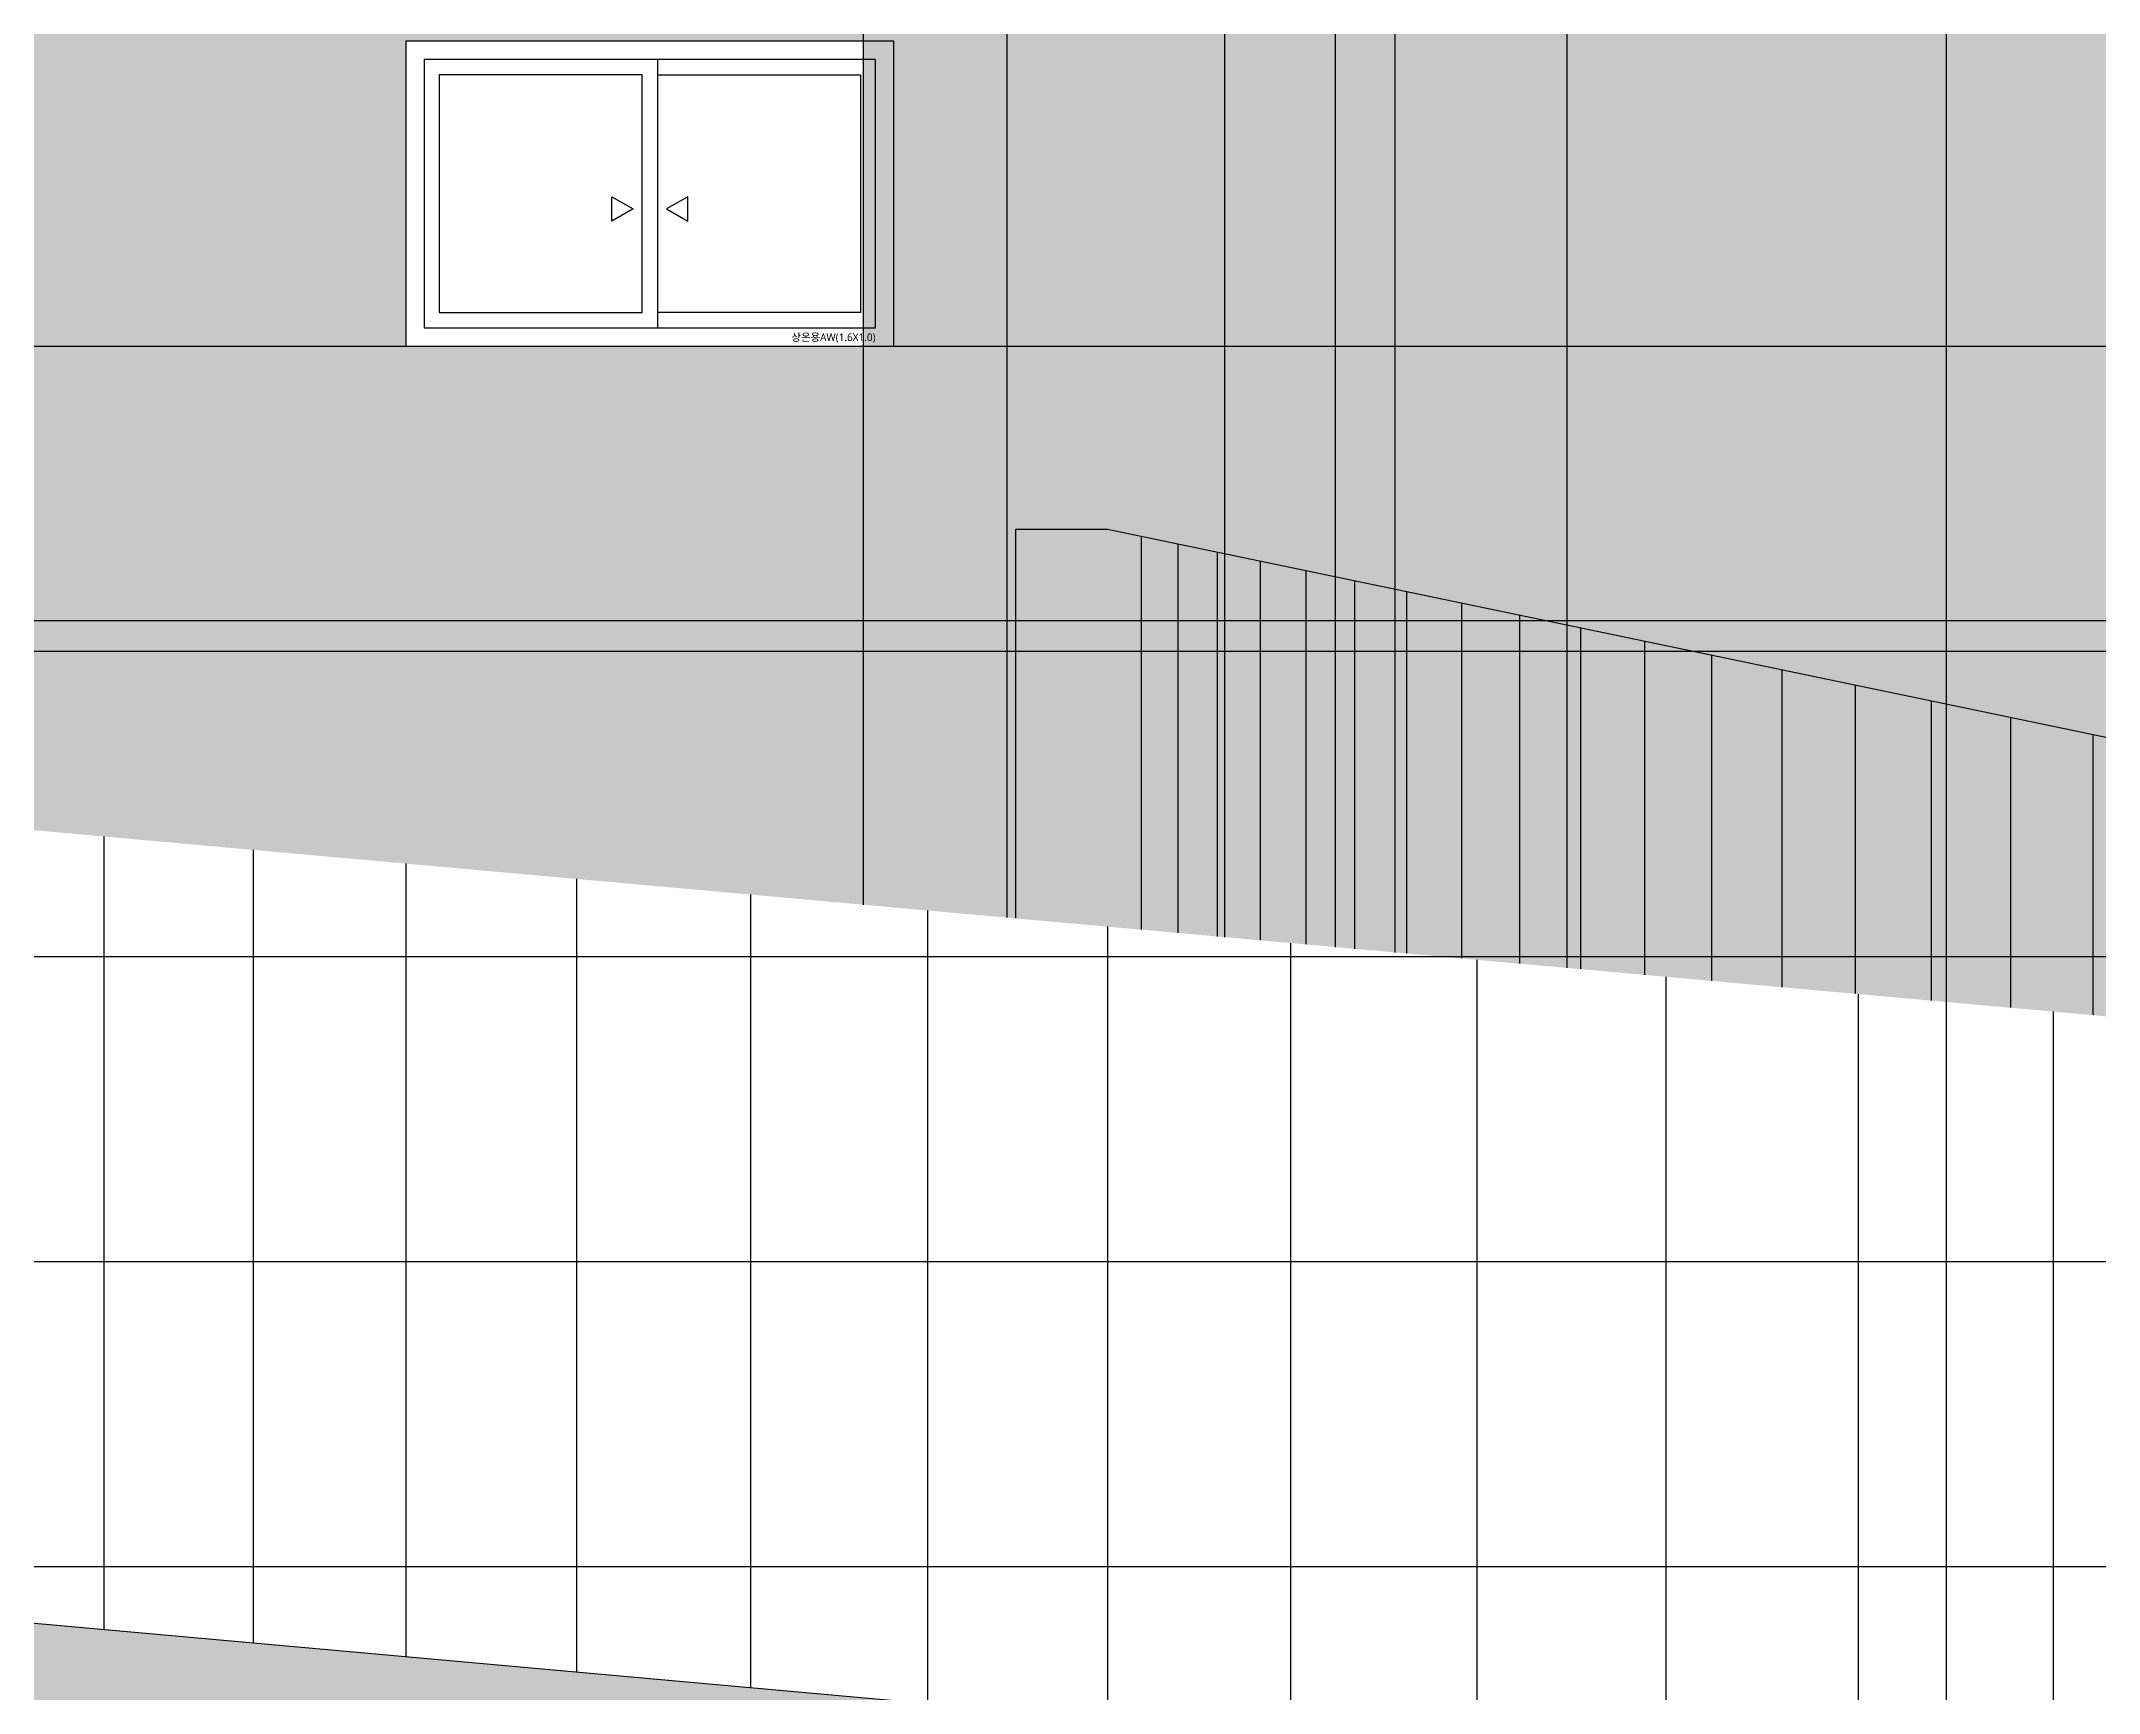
# Model space of a CAD drawing. Header units: millimetres. Extents: x 37653813 to 38677796, y 586285 to 874285.
# Drawn here: x 38230821 to 38237566, y 646920 to 652334 of the extents above; entities that cross this region are included whole.
import ezdxf

# ---------------------------------------------------------------- set-up
doc = ezdxf.new("R2010")
doc.units = ezdxf.units.MM
doc.header["$LTSCALE"] = 1000
doc.header["$MEASUREMENT"] = 0
doc.layers.get('0').update_dxf_attribs({"linetype": 'CONTINUOUS'})
doc.layers.get('Defpoints').update_dxf_attribs({"color": 161, "linetype": 'CONTINUOUS'})
for name, color, linetype in [('cen', 1, 'CONTINUOUS'), ('ELE-3', 7, 'CONTINUOUS'), ('ELE4', 4, 'CONTINUOUS'), ('HAT-251', 251, 'CONTINUOUS'), ('RAMP-ELE2', 4, 'CONTINUOUS'), ('WAL', 3, 'CONTINUOUS'), ('WID', 4, 'CONTINUOUS'), ('WIN-G', 252, 'CONTINUOUS'), ('램프좌측면', 7, 'CONTINUOUS'), ('먹-적색 14', 14, 'CONTINUOUS'), ('먹-적색(가로선) 26', 26, 'CONTINUOUS')]:
    doc.layers.add(name, color=color, linetype=linetype)
doc.styles.add('나눔바른고딕', font='NanumBarunGothic.ttf')

# ---------------------------------------------------------------- blocks, each defined once
blk = doc.blocks.new('sdmklfsdfsdf')
at = {"layer": 'cen', "ltscale": 5}
blk.add_line((38172115.7, 786642.5), (38329335, 786642.5), dxfattribs=at)
blk = doc.blocks.new('1600x1000 AW')
at = {"ltscale": 1000}
blk.add_wipeout([(200, 0), (1800, 0), (1800, 1000), (200, 1000)], dxfattribs=at).dxf.layer = 'WID'
at = {"layer": 'WID', "ltscale": 1000}
blk.add_line((1025, 940), (1025, 60), dxfattribs=at)
for points in [[(200, 0), (1800, 0), (1800, 1000), (200, 1000)], [(260, 60), (1740, 60), (1740, 940), (260, 940)]]:
    blk.add_lwpolyline(points, close=True, dxfattribs=at)
at = {"layer": 'WIN-G'}
for points in [[(975, 890), (310, 890), (310, 110), (975, 110)], [(875.7, 490), (945, 450), (875.7, 410)], [(1124.3, 490), (1055, 450), (1124.3, 410)]]:
    blk.add_lwpolyline(points, close=True, dxfattribs=at)
blk.add_lwpolyline([(1025, 890), (1690, 890), (1690, 110), (1025, 110)], dxfattribs=at)
at = {"layer": 'Defpoints', "style": '나눔바른고딕'}
blk.add_text('상온용AW(1.6X1.0)', height=25, dxfattribs=at).set_placement((1464, 16.8))
blk = doc.blocks.new('램프 서측입면')
at = {"layer": 'HAT-251', "ltscale": 0.1}
h = blk.add_hatch(color=256, dxfattribs=at)
h.dxf.hatch_style = 1
h.paths.add_polyline_path([(13700.3, 11369.3), (14171.3, 11327), (14171.3, 18727), (13700.3, 18769.3)])
at = {"layer": 'ELE4', "ltscale": 0.1}
for p, q in [((14200, 11324.4), (14200, 12600)), ((14500, 10000), (14500, 11297.5)), ((13200, 10700), (13200, 11250)), ((14200, 11250), (13200, 11250))]:
    blk.add_line(p, q, dxfattribs=at)
at = {"layer": 'HAT-251', "ltscale": 0.1}
for p, q in [((14610, 12577.1), (14610, 11287.6)), ((14730, 12552.1), (14730, 11276.8)), ((15000, 12495.9), (15000, 11252.5)), ((15150, 12464.6), (15150, 11239.1)), ((15480, 12395.9), (15480, 11209.4)), ((15660, 12358.4), (15660, 11193.3)), ((15850, 12318.9), (15850, 11176.2)), ((16050, 12277.2), (16050, 11158.2)), ((16260, 12233.5), (16260, 11139.4)), ((16480, 12187.7), (16480, 11119.6)), ((16710, 12139.8), (16710, 11098.9)), ((16950, 12089.8), (16950, 11077.4)), ((17200, 12037.7), (17200, 11054.9)), ((17460, 11983.6), (17460, 11031.6)), ((17730, 11927.4), (17730, 11007.3)), ((1300, 11200), (13200, 11200))]:
    blk.add_line(p, q, dxfattribs=at)
at = {"layer": 'RAMP-ELE2', "ltscale": 0.1}
for p, q in [((14500, 12600), (25500, 10309.3)), ((14500, 10000), (14500, 11297.5))]:
    blk.add_line(p, q, dxfattribs=at)
at = {"layer": 'WAL', "color": 4, "ltscale": 10000}
for p, q in [((14200, 12600), (14500, 12600)), ((14200, 10000), (14500, 10000))]:
    blk.add_line(p, q, dxfattribs=at)
blk.add_wipeout([(0, 10000), (0, 12600), (25500, 10309.3), (25500, 7709.3)]).dxf.layer = 'RAMP-ELE2'
at = {"layer": 'HAT-251', "ltscale": 0.1}
h = blk.add_hatch(color=256, dxfattribs=at)
h.dxf.hatch_style = 1
h.paths.add_polyline_path([(14171.3, 11327), (15247, 11230.4), (15247, 18630.4), (14171.3, 18727)])
h = blk.add_hatch(color=256, dxfattribs=at)
h.dxf.hatch_style = 1
h.paths.add_polyline_path([(15247, 11230.4), (16006.3, 11162.1), (16006.3, 18562.1), (15247, 18630.4)])
at = {"layer": 'ELE-3', "ltscale": 1000}
for points in [[(13700.3, 11369.3), (13700.3, 18769.3)], [(14171.3, 11327), (14171.3, 18727)], [(14884.5, 11262.9), (14884.5, 18662.9)], [(15247, 11230.4), (15247, 18630.4)], [(15443.4, 11212.7), (15443.4, 18612.7)], [(16006.3, 11162.1), (16006.3, 18562.1)]]:
    blk.add_lwpolyline(points, dxfattribs=at)
at = {"layer": 'HAT-251', "ltscale": 0.1}
for p, q in [((14860, 12525), (14860, 11265.1)), ((15310, 12431.3), (15310, 11224.7)), ((11210, 11593), (11210, 8993)), ((11700, 11549), (11700, 8949)), ((12200, 11504.1), (12200, 8904.1)), ((12760, 11453.8), (12760, 8853.8)), ((13330, 11402.6), (13330, 8802.6)), ((13910, 11350.5), (13910, 8750.5)), ((14500, 11297.5), (14500, 8697.5)), ((15100, 11243.6), (15100, 8643.6)), ((15710, 11188.8), (15710, 8588.8)), ((16330, 11133.1), (16330, 8533.1)), ((16960, 11076.5), (16960, 8476.5)), ((17600, 11019), (17600, 8419))]:
    blk.add_line(p, q, dxfattribs=at)
at = {"layer": 'RAMP-ELE2', "ltscale": 0.1}
blk.add_line((25500, 7709.3), (0, 10000), dxfattribs=at)

msp = doc.modelspace()

# ---------------------------------------------------------------- hatches: boundary and pattern name
at = {"layer": '먹-적색 14', "ltscale": 0.1}
h = msp.add_hatch(dxfattribs=at)
h.set_pattern_fill('DOTS', color=256, scale=3000)
h.paths.add_polyline_path([(38263416.3, 691934.4), (38256416.3, 691934.4), (38256416.3, 691934.4), (38219816.3, 691934.4), (38219816.3, 639334.4), (38275566.3, 639334.4), (38275566.3, 691934.4)])

# ---------------------------------------------------------------- linework, layer by layer
at = {"layer": '먹-적색(가로선) 26', "ltscale": 0.1}
msp.add_lwpolyline([(38220716.3, 651334.4), (38275566.3, 651334.4)], dxfattribs=at)

# ---------------------------------------------------------------- next in the draw order: block references
at = {"layer": '먹-적색 14'}
msp.add_blockref('1600x1000 AW', (38231816.3, 651334.4), dxfattribs=at)

# ---------------------------------------------------------------- next in the draw order: block references
at = {"xscale": -1}
msp.add_blockref('sdmklfsdfsdf', (76523541.7, -136208.1), dxfattribs=at)

# ---------------------------------------------------------------- next in the draw order: block references
at = {"layer": '램프좌측면'}
msp.add_blockref('램프 서측입면', (38219816.3, 638134.4), dxfattribs=at)

# ---------------------------------------------------------------- next in the draw order: linework, layer by layer
at = {"layer": 'cen', "ltscale": 5}
msp.add_lwpolyline([(38237066.3, 613334.4), (38237066.3, 700227.2)], dxfattribs=at)
at = {"layer": '먹-적색(가로선) 26', "ltscale": 0.1}
for points in [[(38220716.3, 650334.4), (38275566.3, 650334.4)], [(38220716.3, 649334.4), (38275566.3, 649334.4)], [(38220716.3, 648334.4), (38275566.3, 648334.4)], [(38220716.3, 647334.4), (38275566.3, 647334.4)]]:
    msp.add_lwpolyline(points, dxfattribs=at)

doc.saveas('drawing.dxf')
